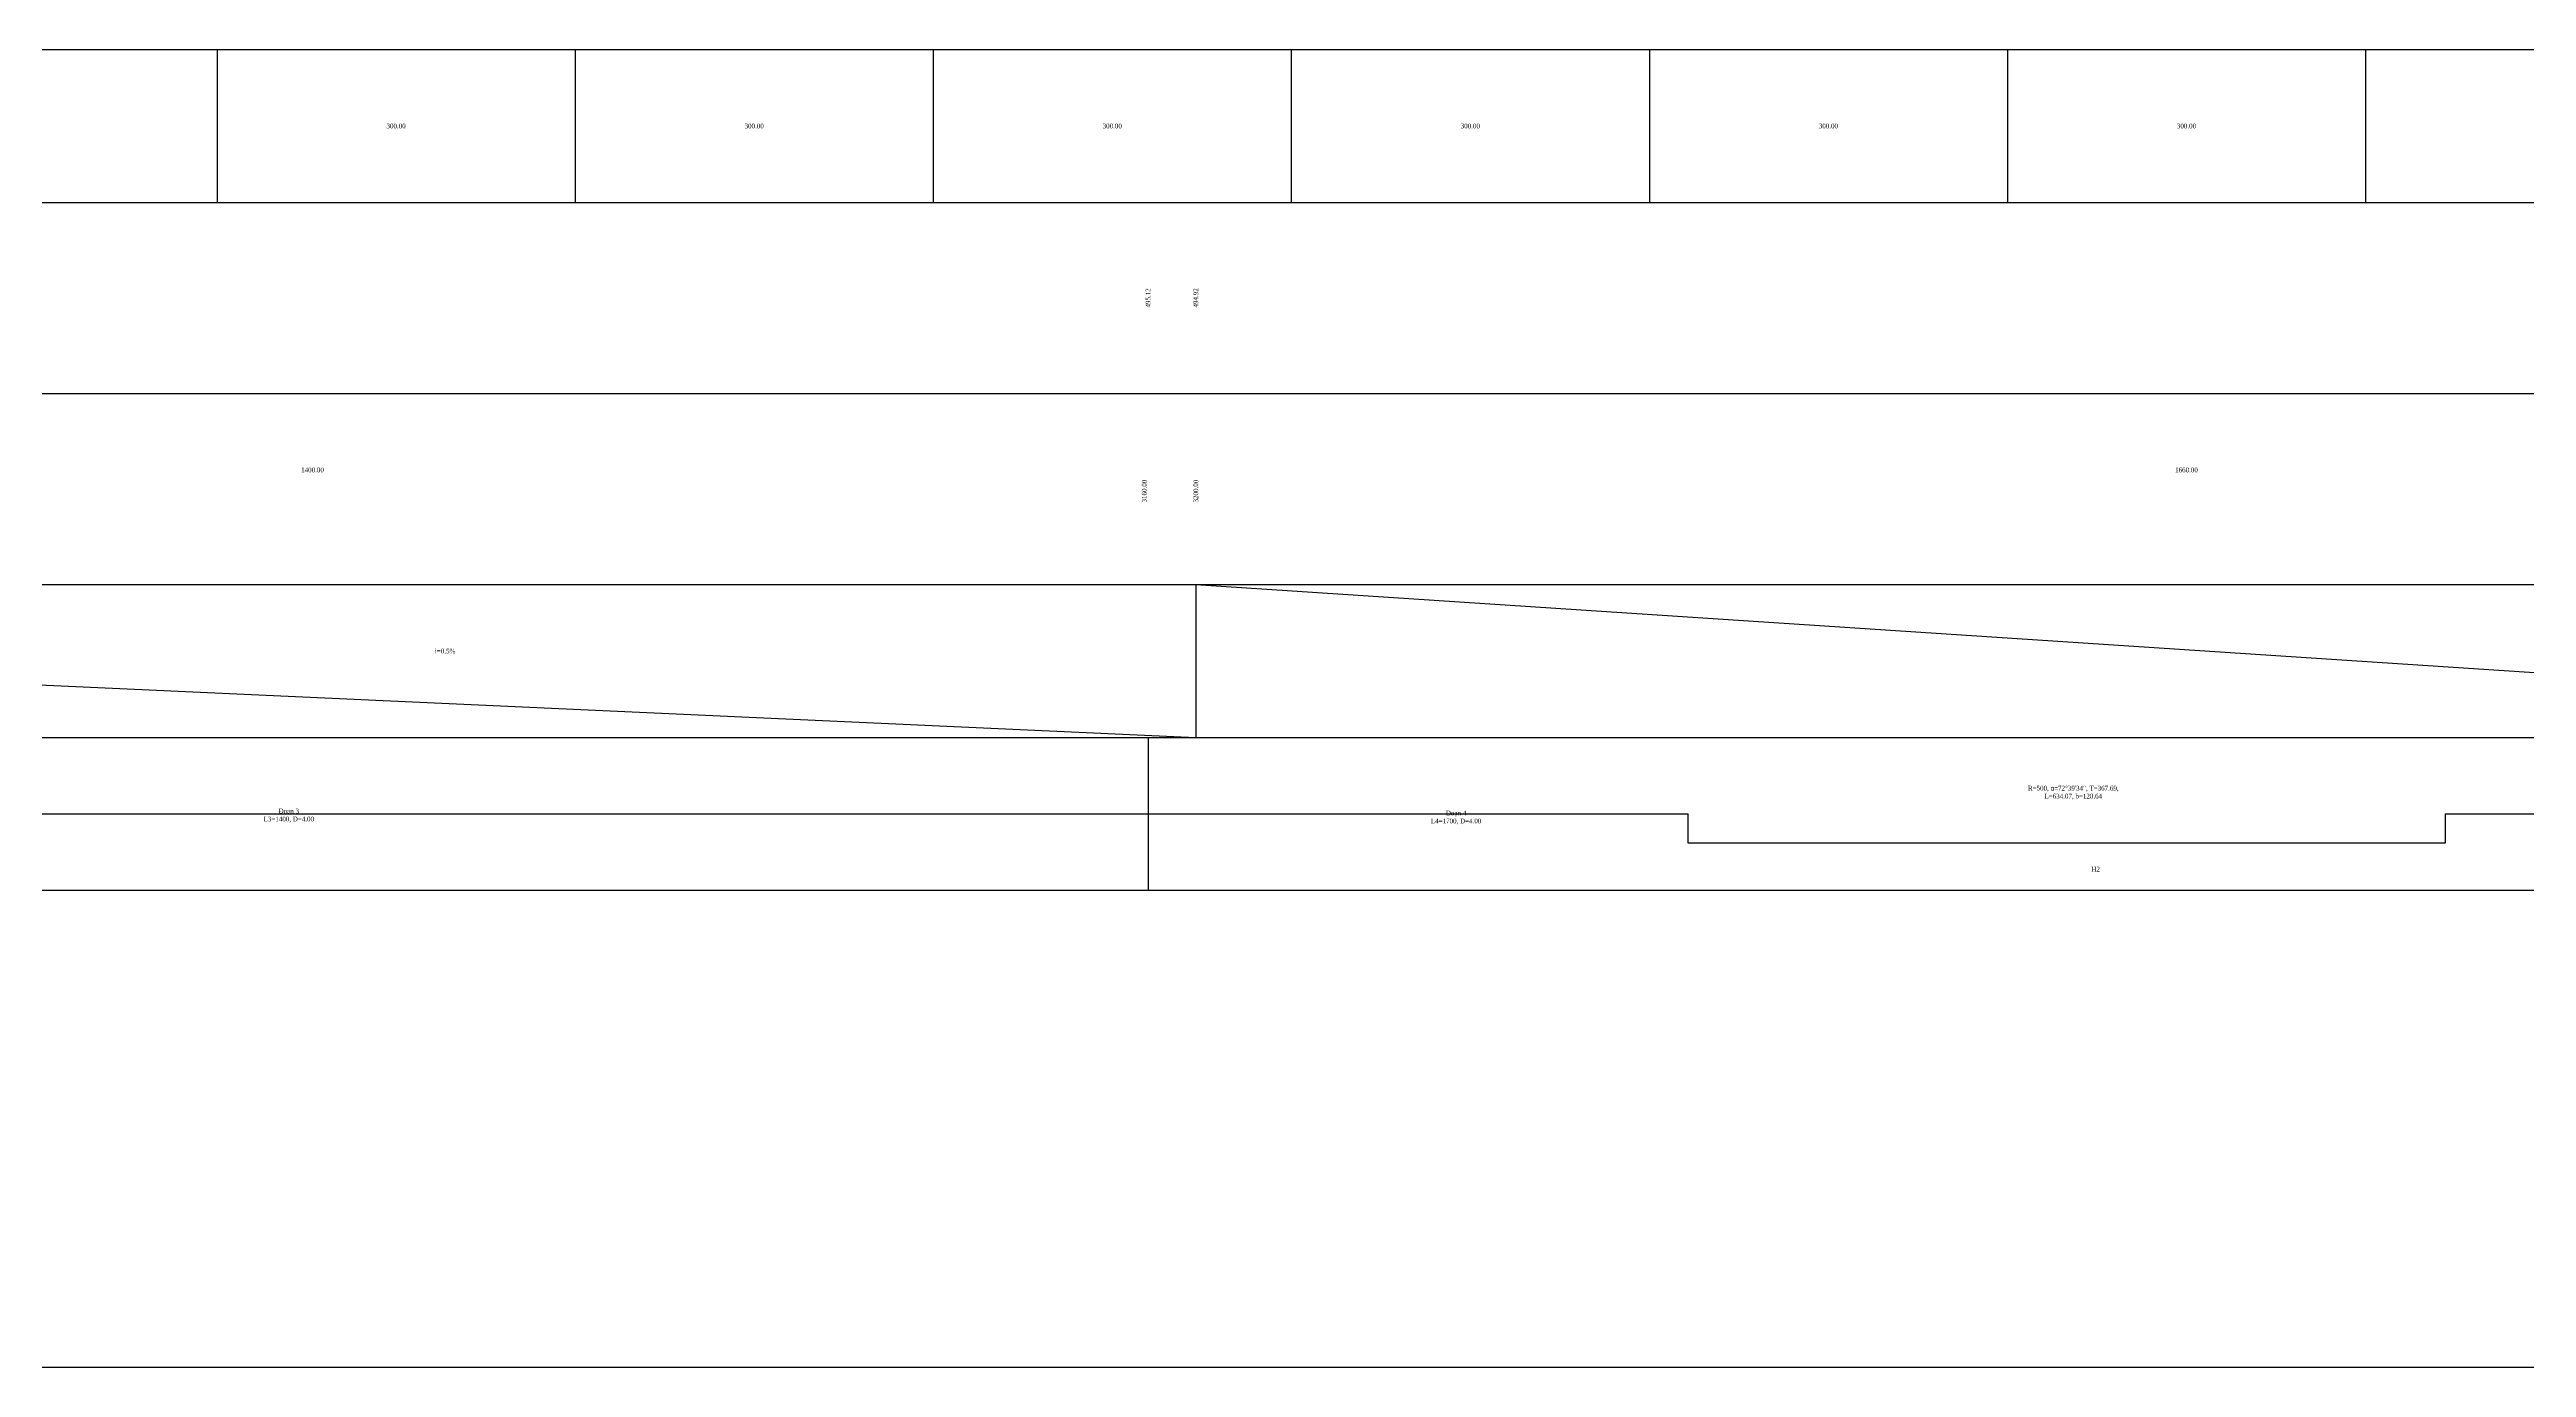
# Model space of a CAD drawing. Header units: inches. Extents: x 444671 to 463716, y 1783086 to 1794968.
# Drawn here: x 449032 to 451107, y 1785775 to 1786878 of the extents above; entities that cross this region are included whole.
import ezdxf
from ezdxf.enums import TextEntityAlignment as Align

# ---------------------------------------------------------------- set-up
doc = ezdxf.new("R2010")
doc.units = ezdxf.units.IN
doc.header["$MEASUREMENT"] = 0
for name, color, linetype in [('CONGTRINH', 2, 'Continuous'), ('Khung_bang', 140, 'Continuous'), ('Text', 3, 'Continuous')]:
    doc.layers.add(name, color=color, linetype=linetype)
doc.styles.add('Vntimeshx', font='vntime.shx', dxfattribs={"width": 0.8, "bigfont": 'vn1.shx'})

msp = doc.modelspace()

# ---------------------------------------------------------------- linework, layer by layer
at = {"layer": 'CONGTRINH', "linetype": 'ByBlock'}
for points in [[(447177.1938, 1786430.3548), (449992.4938, 1786302.3548)], [(449992.4938, 1786430.3548), (451942.4938, 1786302.3548)], [(448667.3536, 1786238.3548), (450405.0318, 1786238.3548)], [(450667.3536, 1786213.7459), (450405.0318, 1786213.7459), (450405.0318, 1786238.3548)], [(451039.1048, 1786238.3548), (451039.1048, 1786213.7459), (450667.3536, 1786213.7459)], [(451039.1048, 1786238.3548), (451393.0558, 1786238.3548)]]:
    msp.add_lwpolyline(points, dxfattribs=at)
at = {"layer": 'Khung_bang', "linetype": 'ByBlock'}
for p, q in [((449172.4938, 1786878.3548), (449172.4938, 1786750.3548)), ((449472.4938, 1786878.3548), (449472.4938, 1786750.3548)), ((449772.4938, 1786878.3548), (449772.4938, 1786750.3548)), ((450072.4938, 1786878.3548), (450072.4938, 1786750.3548)), ((450372.4938, 1786878.3548), (450372.4938, 1786750.3548)), ((450672.4938, 1786878.3548), (450672.4938, 1786750.3548)), ((450972.4938, 1786878.3548), (450972.4938, 1786750.3548))]:
    msp.add_line(p, q, dxfattribs=at)
at = {"layer": 'Khung_bang', "ltscale": 29}
msp.add_line((456142.0624, 1785774.6993), (446704.2467, 1785774.6993), dxfattribs=at)
at = {"layer": 'Khung_bang', "linetype": 'ByBlock'}
for points in [[(446139.7357, 1786878.3548), (458289.9137, 1786878.3548)], [(446139.7357, 1786750.3548), (458289.9137, 1786750.3548)], [(446139.7357, 1786590.3548), (458289.9137, 1786590.3548)], [(446139.7357, 1786430.3548), (458289.9137, 1786430.3548)], [(446139.7357, 1786302.3548), (458289.9137, 1786302.3548)], [(446139.7357, 1786174.3548), (458289.9137, 1786174.3548)]]:
    msp.add_lwpolyline(points, dxfattribs=at)
at = {"layer": 'Text', "color": 2, "linetype": 'ByBlock'}
for points in [[(449992.4938, 1786430.3548), (449992.4938, 1786302.3548)], [(449952.4938, 1786302.3548), (449952.4938, 1786174.3548)]]:
    msp.add_lwpolyline(points, dxfattribs=at)

# ---------------------------------------------------------------- texts
at = {"layer": 'Text', "linetype": 'ByBlock', "style": 'Vntimeshx', "width": 0.8}
for s, p in [('300.00', (449322.4938, 1786814.3548)), ('300.00', (449622.4938, 1786814.3548)), ('300.00', (449922.4938, 1786814.3548)), ('300.00', (450222.4938, 1786814.3548)), ('300.00', (450522.4938, 1786814.3548)), ('300.00', (450822.4938, 1786814.3548)), ('1400.00', (449252.4938, 1786526.3548)), ('1660.00', (450822.4938, 1786526.3548)), ('i=0.5%%%', (449363.5668, 1786374.6)), ('H2', (450746.446, 1786191.9558))]:
    msp.add_text(s, height=4, dxfattribs=at).set_placement(p, align=Align.MIDDLE_CENTER)
for s, p in [('495.12', (449952.4938, 1786670.3548)), ('494.92', (449992.4938, 1786670.3548)), ('494.92', (449992.4938, 1786670.3548)), ('3160.00', (449949.3121, 1786508.5671)), ('3200.00', (449992.4938, 1786508.5671))]:
    msp.add_text(s, height=4, rotation=90, dxfattribs=at).set_placement(p, align=Align.MIDDLE_CENTER)
at = {"layer": 'Text', "linetype": 'ByBlock', "char_height": 4, "attachment_point": 5, "style": 'Vntimeshx'}
for s, insert in [('\\A1;{\\Fvntime|c0;\\C3;R=500,\\fSymbol|b0|i0|c2|p18; a=\\Fvntime|c0;72°39\'34", T=367.69, \\PL=634.07, b=120.64}', (450727.6814, 1786256.0121)), ('\\A1;{\\Fvntime|c0;\\C3;§o¹n 3\\PL3=1400, D=4.00}', (449232.6263, 1786236.8427)), ('\\A1;{\\Fvntime|c0;\\C3;§o¹n 4\\PL4=1700, D=4.00 }', (450210.5591, 1786235.2083))]:
    msp.add_mtext(s, dxfattribs=dict(at, insert=insert))

doc.saveas('drawing.dxf')
